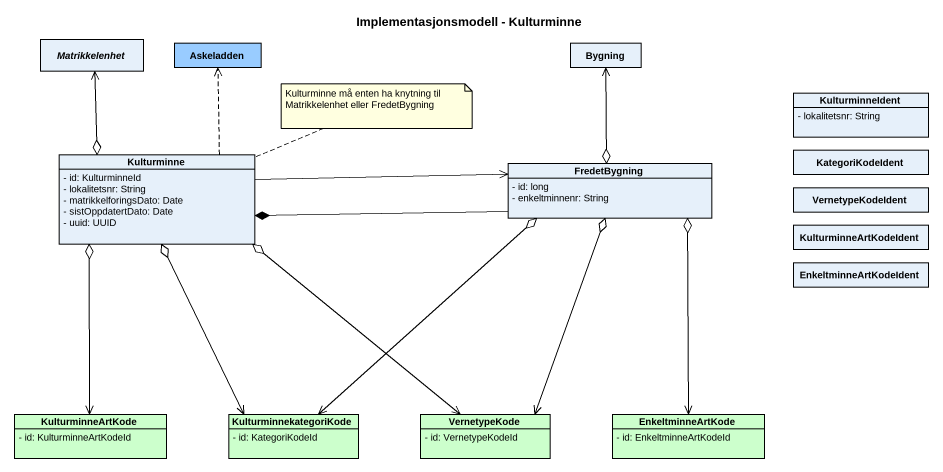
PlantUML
@startuml
title Implementasjonsmodell - Kulturminne
hide circle
hide empty members
skinparam classAttributeIconSize 0
abstract class Matrikkelenhet
class Askeladden #99CCFF
class Bygning
class KulturminneIdent {
  - lokalitetsnr: String
}
class Kulturminne {
  - id: KulturminneId
  - lokalitetsnr: String
  - matrikkelforingsDato: Date
  - sistOppdatertDato: Date
  - uuid: UUID
}
class FredetBygning {
  - id: long
  - enkeltminnenr: String
}
class KategoriKodeIdent
class VernetypeKodeIdent
class KulturminneArtKodeIdent
class EnkeltminneArtKodeIdent
class KulturminneArtKode #CCFFCC {
  - id: KulturminneArtKodeId
}
class KulturminnekategoriKode #CCFFCC {
  - id: KategoriKodeId
}
class VernetypeKode #CCFFCC {
  - id: VernetypeKodeId
}
class EnkeltminneArtKode #CCFFCC {
  - id: EnkeltminneArtKodeId
}
Matrikkelenhet <--o Kulturminne
Kulturminne .up.> Askeladden
Kulturminne -right-> FredetBygning
Kulturminne o--> KulturminneArtKode
Kulturminne o--> KulturminnekategoriKode
Kulturminne o--> VernetypeKode
FredetBygning o-up-> Bygning
FredetBygning -left-* Kulturminne
FredetBygning o--> KulturminnekategoriKode
FredetBygning o--> VernetypeKode
FredetBygning o--> EnkeltminneArtKode
note right of Kulturminne : Kulturminne må enten ha knytning til Matrikkelenhet eller FredetBygning
@enduml
